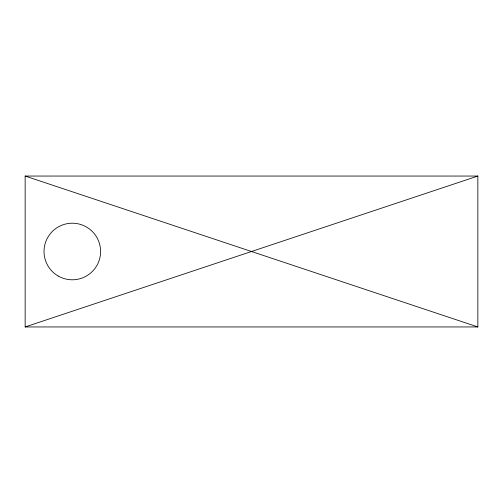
<?xml version="1.0" encoding="UTF-8"?>
<svg xmlns="http://www.w3.org/2000/svg" width="503" height="503" viewBox="0 0 503 503"><rect width="100%" height="100%" fill="white"/><g stroke="black" fill="none" stroke-linecap="round" stroke-linejoin="round"><path stroke-width="0.75" d="M25.15 326.95L477.85 176.05L477.85 326.95L25.15 326.95L25.15 176.05L477.85 176.05M25.15 176.05L477.85 326.95M58.159 276.002A28.294 28.294 0 0 0 100.6 251.5A28.294 28.294 0 0 0 58.159 226.998A28.294 28.294 0 0 0 58.159 276.002"/></g></svg>
